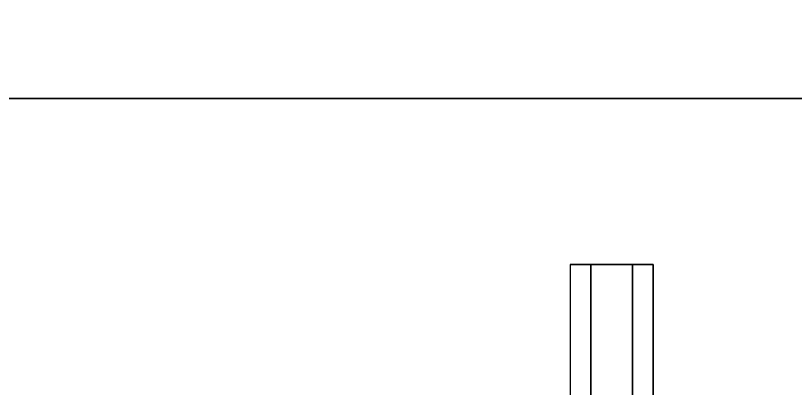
# Model space of a CAD drawing. Extents: x 0 to 3344, y -4262 to 0.
# Drawn here: x 3096.55 to 3143.46, y -1167.46 to -1145 of the extents above; entities that cross this region are included whole.
import ezdxf

# ---------------------------------------------------------------- set-up
doc = ezdxf.new("R2010")
doc.units = 0
for name, color, linetype in [('LAYER0', 7, 'CONTINUOUS'), ('LAYER1', 7, 'CONTINUOUS'), ('LAYER164', 7, 'CONTINUOUS'), ('LAYER171', 7, 'CONTINUOUS'), ('LAYER182', 254, 'CONTINUOUS'), ('LAYER187', 254, 'CONTINUOUS'), ('LAYER192', 254, 'CONTINUOUS'), ('LAYER197', 254, 'CONTINUOUS')]:
    doc.layers.add(name, color=color, linetype=linetype)

msp = doc.modelspace()

# ---------------------------------------------------------------- linework, layer by layer
at = {"layer": 'LAYER0', "invisible_edges": 1}
for points in [[(18, -0.0034, 0.0981), (3344, -4262.003, 0.0981), (0, -4262.003, 0.0981), (18, -0.0034, 0.0981)], [(3344, -4262.003, 5.0981), (18, -0.0034, 5.0981), (0, -4262.003, 5.0981), (3344, -4262.003, 5.0981)], [(3344, -4262.003, 0.0981), (18, -0.0034, 0.0981), (3344, -0.0034, 0.0981), (3344, -4262.003, 0.0981)], [(18, -0.0034, 5.0981), (3344, -4262.003, 5.0981), (3344, -0.0034, 5.0981), (18, -0.0034, 5.0981)]]:
    msp.add_3dface(points, dxfattribs=at)
at = {"layer": 'LAYER164', "invisible_edges": 1}
for points in [[(3194.004, -1132, 5.0981), (2614.004, -1150, 5.0981), (2614.004, -1132, 5.0981), (3194.004, -1132, 5.0981)], [(2614.004, -1150, 5.0981), (3194.004, -1132, 5.0981), (3194.004, -1150, 5.0981), (2614.004, -1150, 5.0981)], [(3194.004, -1150, 2610.098), (2614.004, -1132, 2610.098), (2614.004, -1150, 2610.098), (3194.004, -1150, 2610.098)], [(2614.004, -1132, 2610.098), (3194.004, -1150, 2610.098), (3194.004, -1132, 2610.098), (2614.004, -1132, 2610.098)], [(2614.004, -1150, 5.0981), (3194.004, -1150, 2610.098), (2614.004, -1150, 2610.098), (2614.004, -1150, 5.0981)], [(3194.004, -1150, 2610.098), (2614.004, -1150, 5.0981), (3194.004, -1150, 5.0981), (3194.004, -1150, 2610.098)]]:
    msp.add_3dface(points, dxfattribs=at)
at = {"layer": 'LAYER171', "invisible_edges": 1}
for points in [[(3194.003, -1150, 5.0981), (2614.003, -1168, 5.0981), (2614.003, -1150, 5.0981), (3194.003, -1150, 5.0981)], [(2614.003, -1168, 5.0981), (3194.003, -1150, 5.0981), (3194.003, -1168, 5.0981), (2614.003, -1168, 5.0981)], [(3194.003, -1168, 2610.098), (2614.003, -1150, 2610.098), (2614.003, -1168, 2610.098), (3194.003, -1168, 2610.098)], [(2614.003, -1150, 2610.098), (3194.003, -1168, 2610.098), (3194.003, -1150, 2610.098), (2614.003, -1150, 2610.098)], [(2614.003, -1150, 2610.098), (3194.003, -1150, 5.0981), (2614.003, -1150, 5.0981), (2614.003, -1150, 2610.098)], [(3194.003, -1150, 5.0981), (2614.003, -1150, 2610.098), (3194.003, -1150, 2610.098), (3194.003, -1150, 5.0981)]]:
    msp.add_3dface(points, dxfattribs=at)
at = {"layer": 'LAYER182'}
for points in [[(3129.904, -1160, 480.5981), (3134.904, -1160, 480.5981), (3133.654, -1160, 482.7631), (3131.154, -1160, 482.7631)], [(3129.904, -1160, 480.5981), (3131.154, -1160, 478.433), (3133.654, -1160, 478.433), (3134.904, -1160, 480.5981)]]:
    msp.add_3dface(points, dxfattribs=at)
at = {"layer": 'LAYER187'}
for points in [[(3129.904, -1160, 878.5981), (3134.904, -1160, 878.5981), (3133.654, -1160, 880.7631), (3131.154, -1160, 880.7631)], [(3129.904, -1160, 878.5981), (3131.154, -1160, 876.433), (3133.654, -1160, 876.433), (3134.904, -1160, 878.5981)]]:
    msp.add_3dface(points, dxfattribs=at)
at = {"layer": 'LAYER192'}
for points in [[(3129.904, -1160, 1276.598), (3134.904, -1160, 1276.598), (3133.654, -1160, 1278.763), (3131.154, -1160, 1278.763)], [(3129.904, -1160, 1276.598), (3131.154, -1160, 1274.433), (3133.654, -1160, 1274.433), (3134.904, -1160, 1276.598)]]:
    msp.add_3dface(points, dxfattribs=at)
at = {"layer": 'LAYER197'}
for points in [[(3129.904, -1160, 1674.598), (3134.904, -1160, 1674.598), (3133.654, -1160, 1676.763), (3131.154, -1160, 1676.763)], [(3129.904, -1160, 1674.598), (3131.154, -1160, 1672.433), (3133.654, -1160, 1672.433), (3134.904, -1160, 1674.598)]]:
    msp.add_3dface(points, dxfattribs=at)

# ---------------------------------------------------------------- meshes
at = {"layer": 'LAYER1'}
mesh = msp.add_polymesh((5, 2), dxfattribs=at)
for k, corner in enumerate([(168.0046, -150, 2680.098), (168.0046, -4112, 2680.098), (3194.004, -150, 2680.098), (168.0046, -150, 2680.098), (3194.004, -4112, 2680.098), (3194.004, -150, 2680.098), (168.0046, -4112, 2680.098), (3194.004, -4112, 2680.098), (18.0046, -4262, 2680.098), (3344.004, -4262, 2680.098)]):
    mesh.set_mesh_vertex(divmod(k, 2), corner)
at = {"layer": 'LAYER182'}
mesh = msp.add_polymesh((2, 6), dxfattribs=dict(at, n_close=True))
for k, corner in enumerate([(3129.904, -1176, 480.5981), (3131.154, -1176, 482.7631), (3133.654, -1176, 482.7631), (3134.904, -1176, 480.5981), (3133.654, -1176, 478.433), (3131.154, -1176, 478.433), (3129.904, -1160, 480.5981), (3131.154, -1160, 482.7631), (3133.654, -1160, 482.7631), (3134.904, -1160, 480.5981), (3133.654, -1160, 478.433), (3131.154, -1160, 478.433)]):
    mesh.set_mesh_vertex(divmod(k, 6), corner)
at = {"layer": 'LAYER187'}
mesh = msp.add_polymesh((2, 6), dxfattribs=dict(at, n_close=True))
for k, corner in enumerate([(3129.904, -1176, 878.5981), (3131.154, -1176, 880.7631), (3133.654, -1176, 880.7631), (3134.904, -1176, 878.5981), (3133.654, -1176, 876.433), (3131.154, -1176, 876.433), (3129.904, -1160, 878.5981), (3131.154, -1160, 880.7631), (3133.654, -1160, 880.7631), (3134.904, -1160, 878.5981), (3133.654, -1160, 876.433), (3131.154, -1160, 876.433)]):
    mesh.set_mesh_vertex(divmod(k, 6), corner)
at = {"layer": 'LAYER192'}
mesh = msp.add_polymesh((2, 6), dxfattribs=dict(at, n_close=True))
for k, corner in enumerate([(3129.904, -1176, 1276.598), (3131.154, -1176, 1278.763), (3133.654, -1176, 1278.763), (3134.904, -1176, 1276.598), (3133.654, -1176, 1274.433), (3131.154, -1176, 1274.433), (3129.904, -1160, 1276.598), (3131.154, -1160, 1278.763), (3133.654, -1160, 1278.763), (3134.904, -1160, 1276.598), (3133.654, -1160, 1274.433), (3131.154, -1160, 1274.433)]):
    mesh.set_mesh_vertex(divmod(k, 6), corner)
at = {"layer": 'LAYER197'}
mesh = msp.add_polymesh((2, 6), dxfattribs=dict(at, n_close=True))
for k, corner in enumerate([(3129.904, -1176, 1674.598), (3131.154, -1176, 1676.763), (3133.654, -1176, 1676.763), (3134.904, -1176, 1674.598), (3133.654, -1176, 1672.433), (3131.154, -1176, 1672.433), (3129.904, -1160, 1674.598), (3131.154, -1160, 1676.763), (3133.654, -1160, 1676.763), (3134.904, -1160, 1674.598), (3133.654, -1160, 1672.433), (3131.154, -1160, 1672.433)]):
    mesh.set_mesh_vertex(divmod(k, 6), corner)

doc.saveas('drawing.dxf')
